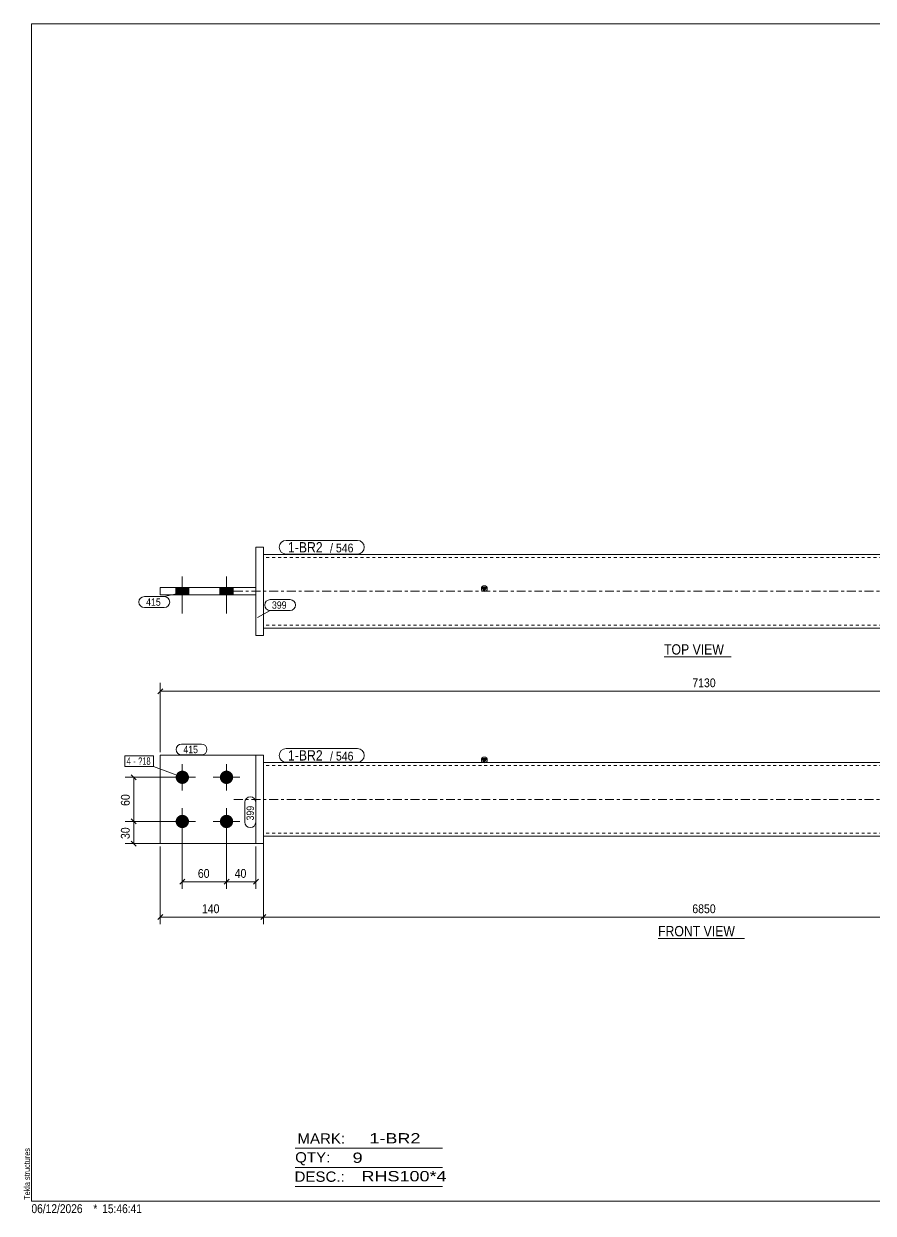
# Model space of a CAD drawing. Header units: millimetres. Extents: x 2 to 579, y 1 to 405.
# Drawn here: x 2.4 to 290.7, y 1 to 405 of the extents above; entities that cross this region are included whole.
import ezdxf

# ---------------------------------------------------------------- set-up
doc = ezdxf.new("R2010")
doc.units = ezdxf.units.MM
for name, pattern in [('XKITLINE00', [0]), ('XKITLINE01', [4, 1, -1, 1, -1]), ('XKITLINE03', [6, 3, -1, 1, -1])]:
    doc.linetypes.add(name, pattern=pattern)
for name, color, linetype, lineweight in [('Bolt', 3, 'Continuous', 0), ('BoltMark', 7, 'Continuous', 0), ('Dimensions', 7, 'Continuous', 0), ('DrawingSheet', 5, 'Continuous', 0), ('OtherObjectType', 7, 'Continuous', 0), ('Part', 2, 'Continuous', 0), ('PartMark', 7, 'Continuous', 0)]:
    doc.layers.add(name, color=color, linetype=linetype, lineweight=lineweight)
doc.styles.add('ARIAL', font='ARIAL.TTF')
doc.styles.add('ARIAL_NARROW', font='ARIALN.TTF')

# ---------------------------------------------------------------- blocks, each defined once
blk = doc.blocks.new('*A2')
at = {"layer": 'Bolt'}
for points in [[(56.14, 146.78), (56.09, 146.78), (56.03, 146.79), (55.98, 146.79), (55.92, 146.8), (55.87, 146.81), (55.82, 146.82), (55.76, 146.83), (55.71, 146.84), (55.65, 146.85), (55.6, 146.86), (55.55, 146.88), (55.49, 146.9), (55.44, 146.91), (55.39, 146.93), (55.34, 146.95), (55.29, 146.98), (55.24, 147), (55.19, 147.02), (55.14, 147.05), (55.09, 147.07), (55.04, 147.1), (55, 147.13), (54.95, 147.16), (54.9, 147.19), (54.86, 147.22), (54.82, 147.26), (54.77, 147.29), (54.73, 147.33), (54.69, 147.37), (54.65, 147.4), (54.61, 147.44), (54.57, 147.48), (54.53, 147.52), (54.5, 147.56), (54.46, 147.6), (54.43, 147.65), (54.39, 147.69), (54.36, 147.74), (54.33, 147.78), (54.3, 147.83), (54.27, 147.88), (54.24, 147.92), (54.22, 147.97), (54.19, 148.02), (54.17, 148.07), (54.14, 148.12), (54.12, 148.17), (54.1, 148.22), (54.08, 148.27), (54.06, 148.33), (54.05, 148.38), (54.03, 148.43), (54.02, 148.49), (54, 148.54), (53.99, 148.59), (53.98, 148.65), (53.97, 148.7), (53.97, 148.76), (53.96, 148.81), (53.96, 148.87), (53.95, 148.92), (53.95, 148.98), (53.95, 149.03), (53.95, 149.09), (53.95, 149.14), (53.96, 149.2), (53.96, 149.25), (53.97, 149.31), (53.97, 149.36), (53.98, 149.42), (53.99, 149.47), (54, 149.53), (54.02, 149.58), (54.03, 149.63), (54.05, 149.69), (54.06, 149.74), (54.08, 149.79), (54.1, 149.84), (54.12, 149.89), (54.14, 149.94), (54.17, 149.99), (54.19, 150.04), (54.22, 150.09), (54.24, 150.14), (54.27, 150.19), (54.3, 150.24), (54.33, 150.28), (54.36, 150.33), (54.39, 150.37), (54.43, 150.42), (54.46, 150.46), (54.5, 150.5), (54.53, 150.54), (54.57, 150.58), (54.61, 150.62), (54.65, 150.66), (54.69, 150.7), (54.73, 150.74), (54.77, 150.77), (54.82, 150.81), (54.86, 150.84), (54.9, 150.87), (54.95, 150.9), (55, 150.93), (55.04, 150.96), (55.09, 150.99), (55.14, 151.02), (55.19, 151.04), (55.24, 151.07), (55.29, 151.09), (55.34, 151.11), (55.39, 151.13), (55.44, 151.15), (55.49, 151.17), (55.55, 151.19), (55.6, 151.2), (55.65, 151.21), (55.71, 151.23), (55.76, 151.24), (55.82, 151.25), (55.87, 151.26), (55.92, 151.27), (55.98, 151.27), (56.03, 151.28), (56.09, 151.28), (56.14, 151.28), (56.2, 151.28), (56.26, 151.28), (56.31, 151.28), (56.37, 151.28), (56.42, 151.27), (56.48, 151.27), (56.53, 151.26), (56.58, 151.25), (56.64, 151.24), (56.69, 151.23), (56.75, 151.21), (56.8, 151.2), (56.85, 151.19), (56.91, 151.17), (56.96, 151.15), (57.01, 151.13), (57.06, 151.11), (57.11, 151.09), (57.16, 151.07), (57.21, 151.04), (57.26, 151.02), (57.31, 150.99), (57.36, 150.96), (57.4, 150.93), (57.45, 150.9), (57.5, 150.87), (57.54, 150.84), (57.58, 150.81), (57.63, 150.77), (57.67, 150.74), (57.71, 150.7), (57.75, 150.66), (57.79, 150.62), (57.83, 150.58), (57.87, 150.54), (57.9, 150.5), (57.94, 150.46), (57.97, 150.42), (58.01, 150.37), (58.04, 150.33), (58.07, 150.28), (58.1, 150.24), (58.13, 150.19), (58.16, 150.14), (58.18, 150.09), (58.21, 150.04), (58.23, 149.99), (58.26, 149.94), (58.28, 149.89), (58.3, 149.84), (58.32, 149.79), (58.34, 149.74), (58.35, 149.69), (58.37, 149.63), (58.38, 149.58), (58.4, 149.53), (58.41, 149.47), (58.42, 149.42), (58.43, 149.36), (58.43, 149.31), (58.44, 149.25), (58.44, 149.2), (58.45, 149.14), (58.45, 149.09), (58.45, 149.03), (58.45, 148.98), (58.45, 148.92), (58.44, 148.87), (58.44, 148.81), (58.43, 148.76), (58.43, 148.7), (58.42, 148.65), (58.41, 148.59), (58.4, 148.54), (58.38, 148.49), (58.37, 148.43), (58.35, 148.38), (58.34, 148.33), (58.32, 148.27), (58.3, 148.22), (58.28, 148.17), (58.26, 148.12), (58.23, 148.07), (58.21, 148.02), (58.18, 147.97), (58.16, 147.92), (58.13, 147.88), (58.1, 147.83), (58.07, 147.78), (58.04, 147.74), (58.01, 147.69), (57.97, 147.65), (57.94, 147.6), (57.9, 147.56), (57.87, 147.52), (57.83, 147.48), (57.79, 147.44), (57.75, 147.4), (57.71, 147.37), (57.67, 147.33), (57.63, 147.29), (57.58, 147.26), (57.54, 147.22), (57.5, 147.19), (57.45, 147.16), (57.4, 147.13), (57.36, 147.1), (57.31, 147.07), (57.26, 147.05), (57.21, 147.02), (57.16, 147), (57.11, 146.98), (57.06, 146.95), (57.01, 146.93), (56.96, 146.91), (56.91, 146.9), (56.85, 146.88), (56.8, 146.86), (56.75, 146.85), (56.69, 146.84), (56.64, 146.83), (56.58, 146.82), (56.53, 146.81), (56.48, 146.8), (56.42, 146.79), (56.37, 146.79), (56.31, 146.78), (56.26, 146.78), (56.2, 146.78)], [(71.14, 146.78), (71.09, 146.78), (71.03, 146.79), (70.98, 146.79), (70.92, 146.8), (70.87, 146.81), (70.82, 146.82), (70.76, 146.83), (70.71, 146.84), (70.65, 146.85), (70.6, 146.86), (70.55, 146.88), (70.49, 146.9), (70.44, 146.91), (70.39, 146.93), (70.34, 146.95), (70.29, 146.98), (70.24, 147), (70.19, 147.02), (70.14, 147.05), (70.09, 147.07), (70.04, 147.1), (70, 147.13), (69.95, 147.16), (69.9, 147.19), (69.86, 147.22), (69.82, 147.26), (69.77, 147.29), (69.73, 147.33), (69.69, 147.37), (69.65, 147.4), (69.61, 147.44), (69.57, 147.48), (69.53, 147.52), (69.5, 147.56), (69.46, 147.6), (69.43, 147.65), (69.39, 147.69), (69.36, 147.74), (69.33, 147.78), (69.3, 147.83), (69.27, 147.88), (69.24, 147.92), (69.22, 147.97), (69.19, 148.02), (69.17, 148.07), (69.14, 148.12), (69.12, 148.17), (69.1, 148.22), (69.08, 148.27), (69.06, 148.33), (69.05, 148.38), (69.03, 148.43), (69.02, 148.49), (69, 148.54), (68.99, 148.59), (68.98, 148.65), (68.97, 148.7), (68.97, 148.76), (68.96, 148.81), (68.96, 148.87), (68.95, 148.92), (68.95, 148.98), (68.95, 149.03), (68.95, 149.09), (68.95, 149.14), (68.96, 149.2), (68.96, 149.25), (68.97, 149.31), (68.97, 149.36), (68.98, 149.42), (68.99, 149.47), (69, 149.53), (69.02, 149.58), (69.03, 149.63), (69.05, 149.69), (69.06, 149.74), (69.08, 149.79), (69.1, 149.84), (69.12, 149.89), (69.14, 149.94), (69.17, 149.99), (69.19, 150.04), (69.22, 150.09), (69.24, 150.14), (69.27, 150.19), (69.3, 150.24), (69.33, 150.28), (69.36, 150.33), (69.39, 150.37), (69.43, 150.42), (69.46, 150.46), (69.5, 150.5), (69.53, 150.54), (69.57, 150.58), (69.61, 150.62), (69.65, 150.66), (69.69, 150.7), (69.73, 150.74), (69.77, 150.77), (69.82, 150.81), (69.86, 150.84), (69.9, 150.87), (69.95, 150.9), (70, 150.93), (70.04, 150.96), (70.09, 150.99), (70.14, 151.02), (70.19, 151.04), (70.24, 151.07), (70.29, 151.09), (70.34, 151.11), (70.39, 151.13), (70.44, 151.15), (70.49, 151.17), (70.55, 151.19), (70.6, 151.2), (70.65, 151.21), (70.71, 151.23), (70.76, 151.24), (70.82, 151.25), (70.87, 151.26), (70.92, 151.27), (70.98, 151.27), (71.03, 151.28), (71.09, 151.28), (71.14, 151.28), (71.2, 151.28), (71.26, 151.28), (71.31, 151.28), (71.37, 151.28), (71.42, 151.27), (71.48, 151.27), (71.53, 151.26), (71.58, 151.25), (71.64, 151.24), (71.69, 151.23), (71.75, 151.21), (71.8, 151.2), (71.85, 151.19), (71.91, 151.17), (71.96, 151.15), (72.01, 151.13), (72.06, 151.11), (72.11, 151.09), (72.16, 151.07), (72.21, 151.04), (72.26, 151.02), (72.31, 150.99), (72.36, 150.96), (72.4, 150.93), (72.45, 150.9), (72.5, 150.87), (72.54, 150.84), (72.58, 150.81), (72.63, 150.77), (72.67, 150.74), (72.71, 150.7), (72.75, 150.66), (72.79, 150.62), (72.83, 150.58), (72.87, 150.54), (72.9, 150.5), (72.94, 150.46), (72.97, 150.42), (73.01, 150.37), (73.04, 150.33), (73.07, 150.28), (73.1, 150.24), (73.13, 150.19), (73.16, 150.14), (73.18, 150.09), (73.21, 150.04), (73.23, 149.99), (73.26, 149.94), (73.28, 149.89), (73.3, 149.84), (73.32, 149.79), (73.34, 149.74), (73.35, 149.69), (73.37, 149.63), (73.38, 149.58), (73.4, 149.53), (73.41, 149.47), (73.42, 149.42), (73.43, 149.36), (73.43, 149.31), (73.44, 149.25), (73.44, 149.2), (73.45, 149.14), (73.45, 149.09), (73.45, 149.03), (73.45, 148.98), (73.45, 148.92), (73.44, 148.87), (73.44, 148.81), (73.43, 148.76), (73.43, 148.7), (73.42, 148.65), (73.41, 148.59), (73.4, 148.54), (73.38, 148.49), (73.37, 148.43), (73.35, 148.38), (73.34, 148.33), (73.32, 148.27), (73.3, 148.22), (73.28, 148.17), (73.26, 148.12), (73.23, 148.07), (73.21, 148.02), (73.18, 147.97), (73.16, 147.92), (73.13, 147.88), (73.1, 147.83), (73.07, 147.78), (73.04, 147.74), (73.01, 147.69), (72.97, 147.65), (72.94, 147.6), (72.9, 147.56), (72.87, 147.52), (72.83, 147.48), (72.79, 147.44), (72.75, 147.4), (72.71, 147.37), (72.67, 147.33), (72.63, 147.29), (72.58, 147.26), (72.54, 147.22), (72.5, 147.19), (72.45, 147.16), (72.4, 147.13), (72.36, 147.1), (72.31, 147.07), (72.26, 147.05), (72.21, 147.02), (72.16, 147), (72.11, 146.98), (72.06, 146.95), (72.01, 146.93), (71.96, 146.91), (71.91, 146.9), (71.85, 146.88), (71.8, 146.86), (71.75, 146.85), (71.69, 146.84), (71.64, 146.83), (71.58, 146.82), (71.53, 146.81), (71.48, 146.8), (71.42, 146.79), (71.37, 146.79), (71.31, 146.78), (71.26, 146.78), (71.2, 146.78)], [(56.14, 131.78), (56.09, 131.78), (56.03, 131.79), (55.98, 131.79), (55.92, 131.8), (55.87, 131.81), (55.82, 131.82), (55.76, 131.83), (55.71, 131.84), (55.65, 131.85), (55.6, 131.86), (55.55, 131.88), (55.49, 131.9), (55.44, 131.91), (55.39, 131.93), (55.34, 131.95), (55.29, 131.98), (55.24, 132), (55.19, 132.02), (55.14, 132.05), (55.09, 132.07), (55.04, 132.1), (55, 132.13), (54.95, 132.16), (54.9, 132.19), (54.86, 132.22), (54.82, 132.26), (54.77, 132.29), (54.73, 132.33), (54.69, 132.37), (54.65, 132.4), (54.61, 132.44), (54.57, 132.48), (54.53, 132.52), (54.5, 132.56), (54.46, 132.6), (54.43, 132.65), (54.39, 132.69), (54.36, 132.74), (54.33, 132.78), (54.3, 132.83), (54.27, 132.88), (54.24, 132.92), (54.22, 132.97), (54.19, 133.02), (54.17, 133.07), (54.14, 133.12), (54.12, 133.17), (54.1, 133.22), (54.08, 133.27), (54.06, 133.33), (54.05, 133.38), (54.03, 133.43), (54.02, 133.49), (54, 133.54), (53.99, 133.59), (53.98, 133.65), (53.97, 133.7), (53.97, 133.76), (53.96, 133.81), (53.96, 133.87), (53.95, 133.92), (53.95, 133.98), (53.95, 134.03), (53.95, 134.09), (53.95, 134.14), (53.96, 134.2), (53.96, 134.25), (53.97, 134.31), (53.97, 134.36), (53.98, 134.42), (53.99, 134.47), (54, 134.53), (54.02, 134.58), (54.03, 134.63), (54.05, 134.69), (54.06, 134.74), (54.08, 134.79), (54.1, 134.84), (54.12, 134.89), (54.14, 134.94), (54.17, 134.99), (54.19, 135.04), (54.22, 135.09), (54.24, 135.14), (54.27, 135.19), (54.3, 135.24), (54.33, 135.28), (54.36, 135.33), (54.39, 135.37), (54.43, 135.42), (54.46, 135.46), (54.5, 135.5), (54.53, 135.54), (54.57, 135.58), (54.61, 135.62), (54.65, 135.66), (54.69, 135.7), (54.73, 135.74), (54.77, 135.77), (54.82, 135.81), (54.86, 135.84), (54.9, 135.87), (54.95, 135.9), (55, 135.93), (55.04, 135.96), (55.09, 135.99), (55.14, 136.02), (55.19, 136.04), (55.24, 136.07), (55.29, 136.09), (55.34, 136.11), (55.39, 136.13), (55.44, 136.15), (55.49, 136.17), (55.55, 136.19), (55.6, 136.2), (55.65, 136.21), (55.71, 136.23), (55.76, 136.24), (55.82, 136.25), (55.87, 136.26), (55.92, 136.27), (55.98, 136.27), (56.03, 136.28), (56.09, 136.28), (56.14, 136.28), (56.2, 136.28), (56.26, 136.28), (56.31, 136.28), (56.37, 136.28), (56.42, 136.27), (56.48, 136.27), (56.53, 136.26), (56.58, 136.25), (56.64, 136.24), (56.69, 136.23), (56.75, 136.21), (56.8, 136.2), (56.85, 136.19), (56.91, 136.17), (56.96, 136.15), (57.01, 136.13), (57.06, 136.11), (57.11, 136.09), (57.16, 136.07), (57.21, 136.04), (57.26, 136.02), (57.31, 135.99), (57.36, 135.96), (57.4, 135.93), (57.45, 135.9), (57.5, 135.87), (57.54, 135.84), (57.58, 135.81), (57.63, 135.77), (57.67, 135.74), (57.71, 135.7), (57.75, 135.66), (57.79, 135.62), (57.83, 135.58), (57.87, 135.54), (57.9, 135.5), (57.94, 135.46), (57.97, 135.42), (58.01, 135.37), (58.04, 135.33), (58.07, 135.28), (58.1, 135.24), (58.13, 135.19), (58.16, 135.14), (58.18, 135.09), (58.21, 135.04), (58.23, 134.99), (58.26, 134.94), (58.28, 134.89), (58.3, 134.84), (58.32, 134.79), (58.34, 134.74), (58.35, 134.69), (58.37, 134.63), (58.38, 134.58), (58.4, 134.53), (58.41, 134.47), (58.42, 134.42), (58.43, 134.36), (58.43, 134.31), (58.44, 134.25), (58.44, 134.2), (58.45, 134.14), (58.45, 134.09), (58.45, 134.03), (58.45, 133.98), (58.45, 133.92), (58.44, 133.87), (58.44, 133.81), (58.43, 133.76), (58.43, 133.7), (58.42, 133.65), (58.41, 133.59), (58.4, 133.54), (58.38, 133.49), (58.37, 133.43), (58.35, 133.38), (58.34, 133.33), (58.32, 133.27), (58.3, 133.22), (58.28, 133.17), (58.26, 133.12), (58.23, 133.07), (58.21, 133.02), (58.18, 132.97), (58.16, 132.92), (58.13, 132.88), (58.1, 132.83), (58.07, 132.78), (58.04, 132.74), (58.01, 132.69), (57.97, 132.65), (57.94, 132.6), (57.9, 132.56), (57.87, 132.52), (57.83, 132.48), (57.79, 132.44), (57.75, 132.4), (57.71, 132.37), (57.67, 132.33), (57.63, 132.29), (57.58, 132.26), (57.54, 132.22), (57.5, 132.19), (57.45, 132.16), (57.4, 132.13), (57.36, 132.1), (57.31, 132.07), (57.26, 132.05), (57.21, 132.02), (57.16, 132), (57.11, 131.98), (57.06, 131.95), (57.01, 131.93), (56.96, 131.91), (56.91, 131.9), (56.85, 131.88), (56.8, 131.86), (56.75, 131.85), (56.69, 131.84), (56.64, 131.83), (56.58, 131.82), (56.53, 131.81), (56.48, 131.8), (56.42, 131.79), (56.37, 131.79), (56.31, 131.78), (56.26, 131.78), (56.2, 131.78)], [(71.14, 131.78), (71.09, 131.78), (71.03, 131.79), (70.98, 131.79), (70.92, 131.8), (70.87, 131.81), (70.82, 131.82), (70.76, 131.83), (70.71, 131.84), (70.65, 131.85), (70.6, 131.86), (70.55, 131.88), (70.49, 131.9), (70.44, 131.91), (70.39, 131.93), (70.34, 131.95), (70.29, 131.98), (70.24, 132), (70.19, 132.02), (70.14, 132.05), (70.09, 132.07), (70.04, 132.1), (70, 132.13), (69.95, 132.16), (69.9, 132.19), (69.86, 132.22), (69.82, 132.26), (69.77, 132.29), (69.73, 132.33), (69.69, 132.37), (69.65, 132.4), (69.61, 132.44), (69.57, 132.48), (69.53, 132.52), (69.5, 132.56), (69.46, 132.6), (69.43, 132.65), (69.39, 132.69), (69.36, 132.74), (69.33, 132.78), (69.3, 132.83), (69.27, 132.88), (69.24, 132.92), (69.22, 132.97), (69.19, 133.02), (69.17, 133.07), (69.14, 133.12), (69.12, 133.17), (69.1, 133.22), (69.08, 133.27), (69.06, 133.33), (69.05, 133.38), (69.03, 133.43), (69.02, 133.49), (69, 133.54), (68.99, 133.59), (68.98, 133.65), (68.97, 133.7), (68.97, 133.76), (68.96, 133.81), (68.96, 133.87), (68.95, 133.92), (68.95, 133.98), (68.95, 134.03), (68.95, 134.09), (68.95, 134.14), (68.96, 134.2), (68.96, 134.25), (68.97, 134.31), (68.97, 134.36), (68.98, 134.42), (68.99, 134.47), (69, 134.53), (69.02, 134.58), (69.03, 134.63), (69.05, 134.69), (69.06, 134.74), (69.08, 134.79), (69.1, 134.84), (69.12, 134.89), (69.14, 134.94), (69.17, 134.99), (69.19, 135.04), (69.22, 135.09), (69.24, 135.14), (69.27, 135.19), (69.3, 135.24), (69.33, 135.28), (69.36, 135.33), (69.39, 135.37), (69.43, 135.42), (69.46, 135.46), (69.5, 135.5), (69.53, 135.54), (69.57, 135.58), (69.61, 135.62), (69.65, 135.66), (69.69, 135.7), (69.73, 135.74), (69.77, 135.77), (69.82, 135.81), (69.86, 135.84), (69.9, 135.87), (69.95, 135.9), (70, 135.93), (70.04, 135.96), (70.09, 135.99), (70.14, 136.02), (70.19, 136.04), (70.24, 136.07), (70.29, 136.09), (70.34, 136.11), (70.39, 136.13), (70.44, 136.15), (70.49, 136.17), (70.55, 136.19), (70.6, 136.2), (70.65, 136.21), (70.71, 136.23), (70.76, 136.24), (70.82, 136.25), (70.87, 136.26), (70.92, 136.27), (70.98, 136.27), (71.03, 136.28), (71.09, 136.28), (71.14, 136.28), (71.2, 136.28), (71.26, 136.28), (71.31, 136.28), (71.37, 136.28), (71.42, 136.27), (71.48, 136.27), (71.53, 136.26), (71.58, 136.25), (71.64, 136.24), (71.69, 136.23), (71.75, 136.21), (71.8, 136.2), (71.85, 136.19), (71.91, 136.17), (71.96, 136.15), (72.01, 136.13), (72.06, 136.11), (72.11, 136.09), (72.16, 136.07), (72.21, 136.04), (72.26, 136.02), (72.31, 135.99), (72.36, 135.96), (72.4, 135.93), (72.45, 135.9), (72.5, 135.87), (72.54, 135.84), (72.58, 135.81), (72.63, 135.77), (72.67, 135.74), (72.71, 135.7), (72.75, 135.66), (72.79, 135.62), (72.83, 135.58), (72.87, 135.54), (72.9, 135.5), (72.94, 135.46), (72.97, 135.42), (73.01, 135.37), (73.04, 135.33), (73.07, 135.28), (73.1, 135.24), (73.13, 135.19), (73.16, 135.14), (73.18, 135.09), (73.21, 135.04), (73.23, 134.99), (73.26, 134.94), (73.28, 134.89), (73.3, 134.84), (73.32, 134.79), (73.34, 134.74), (73.35, 134.69), (73.37, 134.63), (73.38, 134.58), (73.4, 134.53), (73.41, 134.47), (73.42, 134.42), (73.43, 134.36), (73.43, 134.31), (73.44, 134.25), (73.44, 134.2), (73.45, 134.14), (73.45, 134.09), (73.45, 134.03), (73.45, 133.98), (73.45, 133.92), (73.44, 133.87), (73.44, 133.81), (73.43, 133.76), (73.43, 133.7), (73.42, 133.65), (73.41, 133.59), (73.4, 133.54), (73.38, 133.49), (73.37, 133.43), (73.35, 133.38), (73.34, 133.33), (73.32, 133.27), (73.3, 133.22), (73.28, 133.17), (73.26, 133.12), (73.23, 133.07), (73.21, 133.02), (73.18, 132.97), (73.16, 132.92), (73.13, 132.88), (73.1, 132.83), (73.07, 132.78), (73.04, 132.74), (73.01, 132.69), (72.97, 132.65), (72.94, 132.6), (72.9, 132.56), (72.87, 132.52), (72.83, 132.48), (72.79, 132.44), (72.75, 132.4), (72.71, 132.37), (72.67, 132.33), (72.63, 132.29), (72.58, 132.26), (72.54, 132.22), (72.5, 132.19), (72.45, 132.16), (72.4, 132.13), (72.36, 132.1), (72.31, 132.07), (72.26, 132.05), (72.21, 132.02), (72.16, 132), (72.11, 131.98), (72.06, 131.95), (72.01, 131.93), (71.96, 131.91), (71.91, 131.9), (71.85, 131.88), (71.8, 131.86), (71.75, 131.85), (71.69, 131.84), (71.64, 131.83), (71.58, 131.82), (71.53, 131.81), (71.48, 131.8), (71.42, 131.79), (71.37, 131.79), (71.31, 131.78), (71.26, 131.78), (71.2, 131.78)]]:
    blk.add_hatch(color=3, dxfattribs=at).paths.add_polyline_path(points, flags=17)
at = {"layer": 'Bolt', "color": 3, "linetype": 'XKITLINE00', "lineweight": 0}
for p, q in [((56.2, 144.53), (56.2, 153.53)), ((71.2, 144.53), (71.2, 153.53)), ((60.7, 149.03), (51.7, 149.03)), ((75.7, 149.03), (66.7, 149.03)), ((56.2, 129.53), (56.2, 138.53)), ((71.2, 129.53), (71.2, 138.53)), ((60.7, 134.03), (51.7, 134.03)), ((75.7, 134.03), (66.7, 134.03))]:
    blk.add_line(p, q, dxfattribs=at)
blk = doc.blocks.new('*A3')
at = {"layer": 'Part'}
blk.add_hatch(color=2, dxfattribs=at).paths.add_polyline_path([(157.9, 155.43), (159.5, 155.43), (158.7, 154.03)], flags=17)
at = {"layer": 'Part', "color": 2, "linetype": 'XKITLINE00', "lineweight": 0}
for p, q in [((83.7, 154.03), (233.7, 154.03)), ((158.7, 154.03), (157.9, 155.43)), ((157.9, 155.43), (159.5, 155.43)), ((159.5, 155.43), (158.7, 154.03)), ((233.8, 154.03), (383.8, 154.03)), ((233.7, 129.03), (83.7, 129.03)), ((383.8, 129.03), (233.8, 129.03))]:
    blk.add_line(p, q, dxfattribs=at)
at = {"layer": 'Part', "color": 7, "linetype": 'XKITLINE01', "lineweight": 0}
for p, q in [((83.7, 129.03), (83.7, 154.03)), ((383.8, 154.03), (383.8, 129.03)), ((233.7, 153.03), (83.7, 153.03)), ((383.8, 153.03), (233.8, 153.03)), ((233.7, 130.03), (83.7, 130.03)), ((383.8, 130.03), (233.8, 130.03))]:
    blk.add_line(p, q, dxfattribs=at)
at = {"layer": 'Part', "color": 7, "linetype": 'XKITLINE03', "lineweight": 0}
for p, q in [((73.7, 141.53), (233.7, 141.53)), ((233.8, 141.53), (393.8, 141.53))]:
    blk.add_line(p, q, dxfattribs=at)
at = {"layer": 'Part', "color": 2, "linetype": 'XKITLINE00', "lineweight": 0}
blk.add_circle((158.7, 154.93), 1, dxfattribs=at)
blk = doc.blocks.new('*A6')
at = {"layer": 'Part', "color": 2, "linetype": 'XKITLINE00', "lineweight": 0}
for p, q in [((48.7, 126.53), (48.7, 156.53)), ((81.2, 156.53), (48.7, 156.53)), ((48.7, 126.53), (81.2, 126.53))]:
    blk.add_line(p, q, dxfattribs=at)
at = {"layer": 'Part', "color": 7, "linetype": 'XKITLINE01', "lineweight": 0}
blk.add_line((81.2, 126.53), (81.2, 156.53), dxfattribs=at)
blk = doc.blocks.new('*A7')
at = {"layer": 'Part', "color": 2, "linetype": 'XKITLINE00', "lineweight": 0}
for p, q in [((83.7, 156.53), (81.2, 156.53)), ((81.2, 156.53), (81.2, 126.53)), ((83.7, 156.53), (83.7, 126.53)), ((83.7, 126.53), (81.2, 126.53))]:
    blk.add_line(p, q, dxfattribs=at)
blk = doc.blocks.new('*A9')
at = {"layer": 'Bolt'}
for points in [[(58.45, 213.48), (58.45, 210.98), (53.95, 210.98), (53.95, 213.48)], [(58.45, 213.48), (58.45, 210.98), (53.95, 210.98), (53.95, 213.48)], [(73.45, 213.48), (73.45, 210.98), (68.95, 210.98), (68.95, 213.48)], [(73.45, 213.48), (73.45, 210.98), (68.95, 210.98), (68.95, 213.48)]]:
    blk.add_hatch(color=3, dxfattribs=at).paths.add_polyline_path(points, flags=17)
at = {"layer": 'Bolt', "color": 3, "linetype": 'XKITLINE00', "lineweight": 0}
for p, q in [((56.2, 217.23), (56.2, 204.73)), ((56.2, 217.23), (56.2, 204.73)), ((71.2, 217.23), (71.2, 204.73)), ((71.2, 217.23), (71.2, 204.73)), ((53.95, 213.48), (53.95, 210.98)), ((53.95, 213.48), (53.95, 210.98)), ((58.45, 213.48), (58.45, 210.98)), ((58.45, 213.48), (58.45, 210.98)), ((68.95, 213.48), (68.95, 210.98)), ((68.95, 213.48), (68.95, 210.98)), ((73.45, 213.48), (73.45, 210.98)), ((73.45, 213.48), (73.45, 210.98))]:
    blk.add_line(p, q, dxfattribs=at)
blk = doc.blocks.new('*A10')
at = {"layer": 'Part'}
blk.add_hatch(color=2, dxfattribs=at).paths.add_polyline_path([(157.9, 213.63), (159.5, 213.63), (158.7, 212.23)], flags=17)
at = {"layer": 'Part', "color": 2, "linetype": 'XKITLINE00', "lineweight": 0}
for p, q in [((233.7, 224.73), (83.7, 224.73)), ((383.8, 224.73), (233.8, 224.73)), ((158.7, 212.23), (157.9, 213.63)), ((157.9, 213.63), (159.5, 213.63)), ((159.5, 213.63), (158.7, 212.23)), ((233.7, 199.73), (83.7, 199.73)), ((383.8, 199.73), (233.8, 199.73))]:
    blk.add_line(p, q, dxfattribs=at)
at = {"layer": 'Part', "color": 7, "linetype": 'XKITLINE01', "lineweight": 0}
for p, q in [((83.7, 199.73), (83.7, 224.73)), ((233.7, 223.73), (83.7, 223.73)), ((383.8, 223.73), (233.8, 223.73)), ((383.8, 199.73), (383.8, 224.73)), ((233.7, 200.73), (83.7, 200.73)), ((383.8, 200.73), (233.8, 200.73))]:
    blk.add_line(p, q, dxfattribs=at)
at = {"layer": 'Part', "color": 7, "linetype": 'XKITLINE03', "lineweight": 0}
for p, q in [((73.7, 212.23), (233.7, 212.23)), ((233.8, 212.23), (393.8, 212.23))]:
    blk.add_line(p, q, dxfattribs=at)
at = {"layer": 'Part', "color": 2, "linetype": 'XKITLINE00', "lineweight": 0}
blk.add_circle((158.7, 213.13), 1, dxfattribs=at)
blk = doc.blocks.new('*A13')
at = {"layer": 'Part', "color": 2, "linetype": 'XKITLINE00', "lineweight": 0}
for p, q in [((48.7, 210.98), (48.7, 213.48)), ((48.7, 213.48), (81.2, 213.48)), ((48.7, 210.98), (81.2, 210.98)), ((81.2, 210.98), (81.2, 213.48))]:
    blk.add_line(p, q, dxfattribs=at)
blk = doc.blocks.new('*A14')
at = {"layer": 'Part', "color": 2, "linetype": 'XKITLINE00', "lineweight": 0}
for p, q in [((83.7, 227.23), (81.2, 227.23)), ((81.2, 197.23), (81.2, 227.23)), ((83.7, 197.23), (83.7, 227.23)), ((83.7, 197.23), (81.2, 197.23))]:
    blk.add_line(p, q, dxfattribs=at)
blk = doc.blocks.new('*A15')
at = {"layer": 'DrawingSheet', "color": 5, "linetype": 'XKITLINE00', "lineweight": 0}
for p, q in [((579, 405), (5, 405)), ((5, 405), (5, 5)), ((579, 5), (579, 405)), ((5, 5), (579, 5))]:
    blk.add_line(p, q, dxfattribs=at)
at = {"layer": 'DrawingSheet', "color": 5, "style": 'ARIAL', "width": 0.85}
blk.add_text('Tekla structures', height=2, rotation=90, dxfattribs=at).set_placement((4.5, 5.5))
blk = doc.blocks.new('*A19')
at = {"layer": 'OtherObjectType', "color": 6, "linetype": 'XKITLINE00', "lineweight": 0}
for p, q in [((94.5, 23), (144.5, 23)), ((94.5, 16.5), (144.5, 16.5)), ((94.5, 10), (144.5, 10))]:
    blk.add_line(p, q, dxfattribs=at)
at = {"layer": 'OtherObjectType', "color": 6, "style": 'ARIAL_NARROW'}
for s, width, p in [('MARK:', 1.275, (95.27, 24.58)), ('1-BR2', 1.525501, (119.69, 24.65)), ('QTY:', 1.275, (94.5, 18.19)), ('9', 1.525501, (113.99, 18.05)), ('DESC.:', 1.275, (94.29, 11.63)), ('RHS100*4', 1.525501, (117, 11.79))]:
    blk.add_text(s, height=3.5, dxfattribs=dict(at, width=width)).set_placement(p)
blk = doc.blocks.new('*A22')
at = {"layer": 'OtherObjectType', "color": 7, "style": 'ARIAL_NARROW', "width": 1.008832}
for s, p in [('06/12/2026', (4.99, 1)), ('15:46:41', (29, 1)), ('*', (26, 1))]:
    blk.add_text(s, height=3, dxfattribs=at).set_placement(p)
blk = doc.blocks.new('*A23')
at = {"layer": 'Dimensions', "color": 7, "linetype": 'XKITLINE00', "lineweight": 0}
for p, q in [((49.55, 179.13), (47.85, 177.43)), ((48.7, 157.53), (48.7, 181.13)), ((48.7, 178.28), (418.8, 178.28)), ((419.65, 179.13), (417.95, 177.43)), ((418.8, 157.53), (418.8, 181.13))]:
    blk.add_line(p, q, dxfattribs=at)
at = {"layer": 'Dimensions', "color": 3}
for p in [(48.7, 178.28), (418.8, 178.28)]:
    blk.add_point(p, dxfattribs=at)
at = {"layer": 'Dimensions', "color": 3, "style": 'ARIAL', "width": 0.85}
blk.add_text('7130', height=3, dxfattribs=at).set_placement((229.3, 179.63))
blk = doc.blocks.new('*A24')
at = {"layer": 'Dimensions', "color": 7, "linetype": 'XKITLINE00', "lineweight": 0}
for p, q in [((48.7, 125.53), (48.7, 99.13)), ((83.7, 128.03), (83.7, 99.13)), ((49.55, 102.38), (47.85, 100.68)), ((48.7, 101.53), (83.7, 101.53)), ((84.55, 102.38), (82.85, 100.68))]:
    blk.add_line(p, q, dxfattribs=at)
at = {"layer": 'Dimensions', "color": 3}
for p in [(48.7, 101.53), (83.7, 101.53)]:
    blk.add_point(p, dxfattribs=at)
at = {"layer": 'Dimensions', "color": 3, "style": 'ARIAL', "width": 0.85}
blk.add_text('140', height=3, dxfattribs=at).set_placement((62.86, 102.88))
blk = doc.blocks.new('*A25')
at = {"layer": 'Dimensions', "color": 7, "linetype": 'XKITLINE00', "lineweight": 0}
for p, q in [((83.7, 128.03), (83.7, 99.13)), ((383.8, 128.03), (383.8, 99.13)), ((84.55, 102.38), (82.85, 100.68)), ((83.7, 101.53), (383.8, 101.53)), ((384.65, 102.38), (382.95, 100.68))]:
    blk.add_line(p, q, dxfattribs=at)
at = {"layer": 'Dimensions', "color": 3}
for p in [(83.7, 101.53), (383.8, 101.53)]:
    blk.add_point(p, dxfattribs=at)
at = {"layer": 'Dimensions', "color": 3, "style": 'ARIAL', "width": 0.85}
blk.add_text('6850', height=3, dxfattribs=at).set_placement((229.3, 102.88))
blk = doc.blocks.new('*A27')
at = {"layer": 'Dimensions', "color": 7, "linetype": 'XKITLINE00', "lineweight": 0}
for p, q in [((56.2, 133.03), (56.2, 111.13)), ((71.2, 133.03), (71.2, 111.13)), ((57.05, 114.38), (55.35, 112.68)), ((56.2, 113.53), (71.2, 113.53)), ((72.05, 114.38), (70.35, 112.68))]:
    blk.add_line(p, q, dxfattribs=at)
at = {"layer": 'Dimensions', "color": 3}
for p in [(56.2, 113.53), (71.2, 113.53)]:
    blk.add_point(p, dxfattribs=at)
at = {"layer": 'Dimensions', "color": 3, "style": 'ARIAL', "width": 0.85}
blk.add_text('60', height=3, dxfattribs=at).set_placement((61.47, 114.88))
blk = doc.blocks.new('*A28')
at = {"layer": 'Dimensions', "color": 7, "linetype": 'XKITLINE00', "lineweight": 0}
for p, q in [((71.2, 133.03), (71.2, 111.13)), ((81.2, 125.53), (81.2, 111.13)), ((72.05, 114.38), (70.35, 112.68)), ((71.2, 113.53), (81.2, 113.53)), ((82.05, 114.38), (80.35, 112.68))]:
    blk.add_line(p, q, dxfattribs=at)
at = {"layer": 'Dimensions', "color": 3}
for p in [(71.2, 113.53), (81.2, 113.53)]:
    blk.add_point(p, dxfattribs=at)
at = {"layer": 'Dimensions', "color": 3, "style": 'ARIAL', "width": 0.85}
blk.add_text('40', height=3, dxfattribs=at).set_placement((73.97, 114.88))
blk = doc.blocks.new('*A31')
at = {"layer": 'Dimensions', "color": 7, "linetype": 'XKITLINE00', "lineweight": 0}
for p, q in [((55.2, 134.03), (36.85, 134.03)), ((38.85, 134.88), (40.55, 133.18)), ((39.7, 126.53), (39.7, 134.03)), ((80.2, 126.53), (36.85, 126.53)), ((38.85, 127.38), (40.55, 125.68))]:
    blk.add_line(p, q, dxfattribs=at)
at = {"layer": 'Dimensions', "color": 3}
for p in [(39.7, 134.03), (39.7, 126.53)]:
    blk.add_point(p, dxfattribs=at)
at = {"layer": 'Dimensions', "color": 3, "style": 'ARIAL', "width": 0.85}
blk.add_text('30', height=3, rotation=90.0002, dxfattribs=at).set_placement((38.35, 128.06))
blk = doc.blocks.new('*A32')
at = {"layer": 'Dimensions', "color": 7, "linetype": 'XKITLINE00', "lineweight": 0}
for p, q in [((38.85, 149.88), (40.55, 148.18)), ((55.2, 149.03), (36.85, 149.03)), ((39.7, 134.03), (39.7, 149.03)), ((55.2, 134.03), (36.85, 134.03)), ((38.85, 134.88), (40.55, 133.18))]:
    blk.add_line(p, q, dxfattribs=at)
at = {"layer": 'Dimensions', "color": 3}
for p in [(39.7, 149.03), (39.7, 134.03)]:
    blk.add_point(p, dxfattribs=at)
at = {"layer": 'Dimensions', "color": 3, "style": 'ARIAL', "width": 0.85}
blk.add_text('60', height=3, rotation=90.0002, dxfattribs=at).set_placement((38.35, 139.31))
blk = doc.blocks.new('*A33')
at = {"layer": 'BoltMark', "color": 7, "linetype": 'XKITLINE00', "lineweight": 0}
for p, q in [((36.68, 156.38), (46.37, 156.38)), ((36.68, 152.68), (36.68, 156.38)), ((46.37, 152.68), (46.37, 156.38)), ((36.68, 152.68), (46.37, 152.68)), ((56.2, 149.03), (46.37, 152.68))]:
    blk.add_line(p, q, dxfattribs=at)
at = {"layer": 'BoltMark', "color": 3, "style": 'ARIAL_NARROW', "width": 0.85}
for s, p in [('4', (37.28, 153.28)), ('-', (39.55, 153.28)), ('?18', (41.21, 153.28))]:
    blk.add_text(s, height=2.5, dxfattribs=at).set_placement(p)
blk = doc.blocks.new('*A35')
at = {"layer": 'PartMark', "color": 7, "linetype": 'XKITLINE00', "lineweight": 0}
for p, q in [((77.4, 133.78), (77.4, 140.54)), ((81.1, 133.78), (81.1, 140.54))]:
    blk.add_line(p, q, dxfattribs=at)
for centre, start, end in [((79.25, 140.54), 0, 180), ((79.25, 133.78), 180, 0)]:
    blk.add_arc(centre, 1.85, start, end, dxfattribs=at)
at = {"layer": 'PartMark', "color": 3, "style": 'ARIAL', "width": 0.85}
blk.add_text('399', height=2.5, rotation=90.0002, dxfattribs=at).set_placement((80.5, 134.38))
blk = doc.blocks.new('*A36')
at = {"layer": 'PartMark', "color": 7, "linetype": 'XKITLINE00', "lineweight": 0}
for p, q in [((55.95, 160.33), (62.71, 160.33)), ((55.95, 156.63), (62.71, 156.63))]:
    blk.add_line(p, q, dxfattribs=at)
for centre, start, end in [((55.95, 158.48), 90, 270), ((62.71, 158.48), 270, 90)]:
    blk.add_arc(centre, 1.85, start, end, dxfattribs=at)
at = {"layer": 'PartMark', "color": 3, "style": 'ARIAL', "width": 0.85}
blk.add_text('415', height=2.5, dxfattribs=at).set_placement((56.55, 157.23))
blk = doc.blocks.new('*A39')
at = {"layer": 'PartMark', "color": 7, "linetype": 'XKITLINE00', "lineweight": 0}
for p, q in [((91.45, 158.83), (115.62, 158.83)), ((91.45, 154.13), (115.62, 154.13))]:
    blk.add_line(p, q, dxfattribs=at)
for centre, start, end in [((91.45, 156.48), 90, 270), ((115.62, 156.48), 270, 90)]:
    blk.add_arc(centre, 2.35, start, end, dxfattribs=at)
at = {"layer": 'PartMark', "color": 1, "style": 'ARIAL', "width": 0.85}
blk.add_text('1-BR2', height=3.5, dxfattribs=at).set_placement((92.05, 154.73))
at = {"layer": 'PartMark', "color": 3, "style": 'ARIAL', "width": 0.85}
for s, p in [('/', (106.33, 154.73)), ('546', (108.34, 154.73))]:
    blk.add_text(s, height=3, dxfattribs=at).set_placement(p)
blk = doc.blocks.new('*A40')
at = {"layer": 'OtherObjectType', "color": 7, "linetype": 'XKITLINE00', "lineweight": 0}
blk.add_line((217.67, 94.28), (246.97, 94.28), dxfattribs=at)
at = {"layer": 'OtherObjectType', "color": 7, "style": 'ARIAL', "width": 0.85}
blk.add_text('FRONT VIEW', height=3.5, dxfattribs=at).set_placement((217.67, 95.03))
blk = doc.blocks.new('*A41')
at = {"layer": 'PartMark', "color": 7, "linetype": 'XKITLINE00', "lineweight": 0}
for p, q in [((86.02, 209.4), (92.78, 209.4)), ((81.77, 203.31), (86.02, 205.7)), ((86.02, 205.7), (92.78, 205.7))]:
    blk.add_line(p, q, dxfattribs=at)
for centre, start, end in [((86.02, 207.55), 90, 270), ((92.78, 207.55), 270, 90)]:
    blk.add_arc(centre, 1.85, start, end, dxfattribs=at)
at = {"layer": 'PartMark', "color": 3, "style": 'ARIAL', "width": 0.85}
blk.add_text('399', height=2.5, dxfattribs=at).set_placement((86.62, 206.3))
blk = doc.blocks.new('*A42')
at = {"layer": 'PartMark', "color": 7, "linetype": 'XKITLINE00', "lineweight": 0}
for p, q in [((43.31, 210.41), (50.08, 210.41)), ((55.27, 211.56), (50.08, 210.41)), ((43.31, 206.71), (50.08, 206.71))]:
    blk.add_line(p, q, dxfattribs=at)
for centre, start, end in [((43.31, 208.56), 90, 270), ((50.08, 208.56), 270, 90)]:
    blk.add_arc(centre, 1.85, start, end, dxfattribs=at)
at = {"layer": 'PartMark', "color": 3, "style": 'ARIAL', "width": 0.85}
blk.add_text('415', height=2.5, dxfattribs=at).set_placement((43.91, 207.31))
blk = doc.blocks.new('*A45')
at = {"layer": 'PartMark', "color": 7, "linetype": 'XKITLINE00', "lineweight": 0}
for p, q in [((91.45, 229.53), (115.62, 229.53)), ((91.45, 224.83), (115.62, 224.83))]:
    blk.add_line(p, q, dxfattribs=at)
for centre, start, end in [((91.45, 227.18), 90, 270), ((115.62, 227.18), 270, 90)]:
    blk.add_arc(centre, 2.35, start, end, dxfattribs=at)
at = {"layer": 'PartMark', "color": 1, "style": 'ARIAL', "width": 0.85}
blk.add_text('1-BR2', height=3.5, dxfattribs=at).set_placement((92.05, 225.43))
at = {"layer": 'PartMark', "color": 3, "style": 'ARIAL', "width": 0.85}
for s, p in [('/', (106.33, 225.43)), ('546', (108.34, 225.43))]:
    blk.add_text(s, height=3, dxfattribs=at).set_placement(p)
blk = doc.blocks.new('*A46')
at = {"layer": 'OtherObjectType', "color": 7, "linetype": 'XKITLINE00', "lineweight": 0}
blk.add_line((219.7, 189.98), (242.52, 189.98), dxfattribs=at)
at = {"layer": 'OtherObjectType', "color": 7, "style": 'ARIAL', "width": 0.85}
blk.add_text('TOP VIEW', height=3.5, dxfattribs=at).set_placement((219.7, 190.73))

msp = doc.modelspace()

# ---------------------------------------------------------------- block references
at = {"lineweight": 0}
for name in ['*A15', '*A14', '*A45', '*A9', '*A42', '*A13', '*A41', '*A46', '*A23', '*A36', '*A39', '*A33', '*A6', '*A7', '*A32', '*A2', '*A35', '*A31', '*A27', '*A28', '*A24', '*A25', '*A40', '*A19', '*A22']:
    msp.add_blockref(name, (0, 0), dxfattribs=at)
at = {"layer": 'Part', "lineweight": 0}
for name in ['*A10', '*A3']:
    msp.add_blockref(name, (0, 0), dxfattribs=at)

doc.saveas('drawing.dxf')
